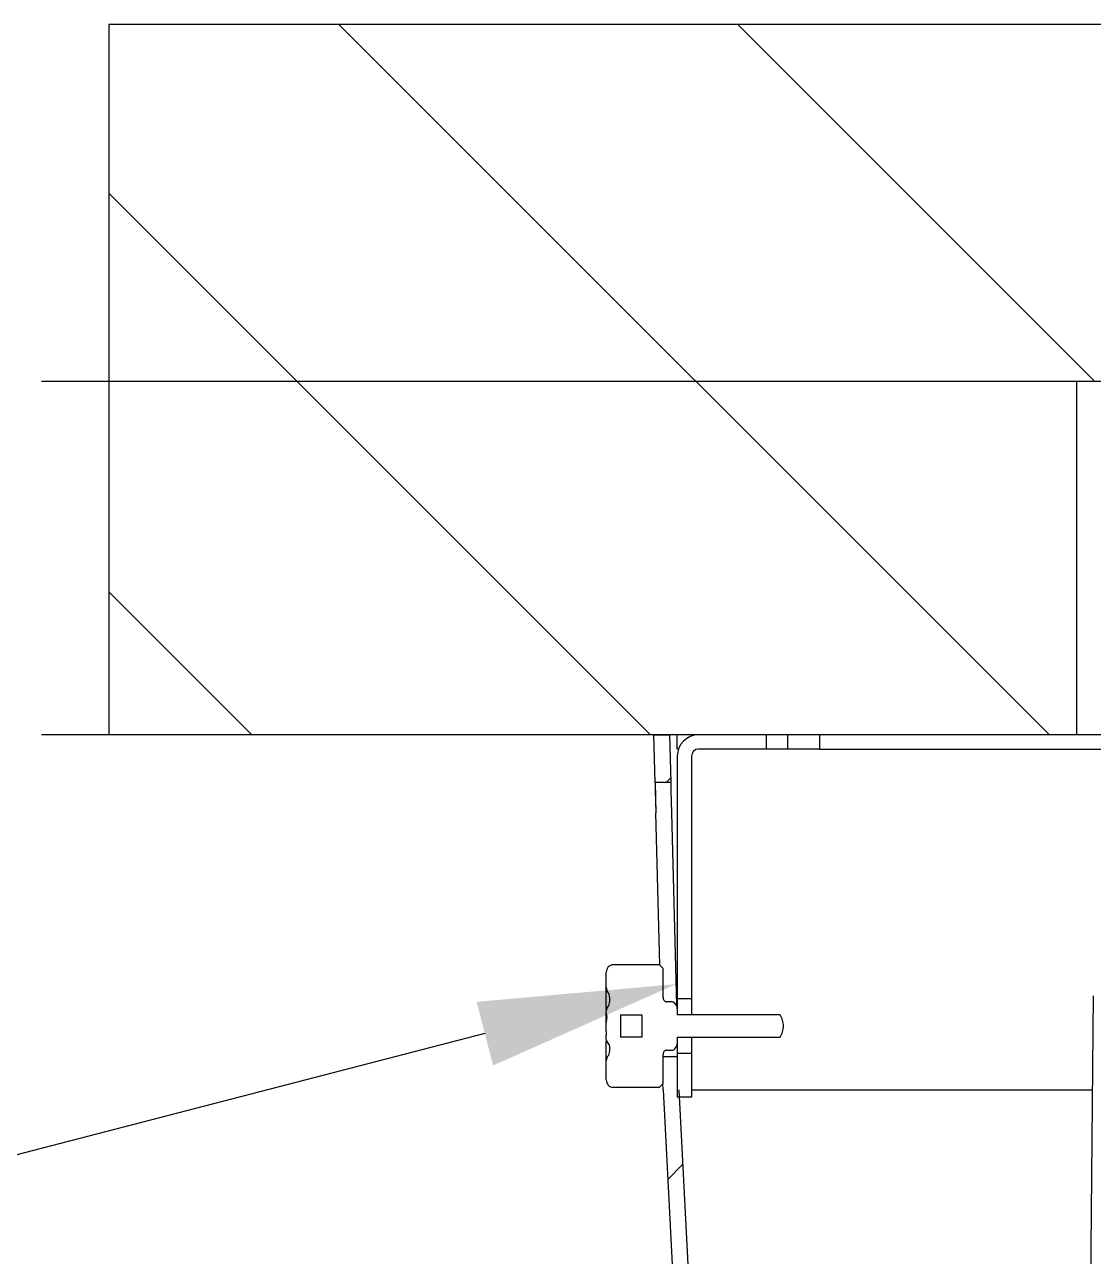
# Model space of a CAD drawing. Header units: millimetres. Extents: x 0 to 4637, y 0 to 3023.
# Drawn here: x 1247.4 to 1398.5, y 2596.4 to 2770.6 of the extents above; entities that cross this region are included whole.
import ezdxf

# ---------------------------------------------------------------- set-up
doc = ezdxf.new("R2010")
doc.units = ezdxf.units.MM
for name, color, linetype in [('BRACING_SHEET-1', 7, 'Continuous'), ('BRACING_SHEET-2', 7, 'Continuous'), ('COVER_MODIFIED-T', 7, 'Continuous'), ('Default', 7, 'Continuous'), ('HOUSING_FOR_HEPA', 7, 'Continuous'), ('KNOB_FOR_CABINET', 7, 'Continuous'), ('WALL_-1', 7, 'Continuous')]:
    doc.layers.add(name, color=color, linetype=linetype)
pattern_1 = [(45, (804.73, 551.31), (-169.15, 169.15), []), (45, (861.1, 551.31), (-169.15, 169.15), []), (45, (917.5, 551.31), (-169.15, 169.15), []), (45, (973.88, 551.31), (-169.15, 169.15), [])]

msp = doc.modelspace()

# ---------------------------------------------------------------- hatches: boundary and pattern name
at = {"layer": 'COVER_MODIFIED-T', "linetype": 'Continuous'}
h = msp.add_hatch(dxfattribs=at)
h.set_pattern_fill('ANSI34', scale=12.557105, angle=0.000009, style=0)
h.set_pattern_definition(pattern_1)
h.paths.add_polyline_path([(1336.3684, 2670.1667), (1336.5464, 2663.4326), (1338.7595, 2663.4335), (1338.579, 2670.1667)])
h = msp.add_hatch(dxfattribs=at)
h.set_pattern_fill('ANSI34', scale=12.557105, angle=0.000009, style=0)
h.set_pattern_definition(pattern_1)
edge = h.paths.add_edge_path()
edge.add_line((1360.962, 2414.019), (1562.0242, 2414.019))
edge.add_spline(control_points=[(1562.0242, 2414.019), (1562.303, 2414.019), (1562.5856, 2414.1167), (1562.9067, 2414.3839), (1562.9982, 2414.4947), (1563.093, 2414.6809), (1563.1182, 2414.748), (1563.1516, 2414.8838), (1563.1601, 2414.953), (1563.1601, 2415.0235)], knot_values=[0, 0, 0, 0, 0.5, 0.5, 0.75, 0.75, 0.875, 0.875, 1, 1, 1, 1], degree=3, periodic=0)
edge.add_spline(control_points=[(1563.1601, 2415.0235), (1563.1601, 2415.1696), (1563.1995, 2415.3186), (1563.3391, 2415.5751), (1563.4405, 2415.6876), (1563.6763, 2415.8626), (1563.8114, 2415.9267), (1564.0933, 2416.0093), (1564.2406, 2416.0281), (1564.3857, 2416.0281)], knot_values=[0, 0, 0, 0, 0.25, 0.25, 0.5, 0.5, 0.75, 0.75, 1, 1, 1, 1], degree=3, periodic=0)
edge.add_line((1564.3857, 2416.0281), (1570.5709, 2416.0281))
edge.add_spline(control_points=[(1570.5709, 2416.0281), (1570.7179, 2416.0281), (1570.864, 2416.0092), (1571.1467, 2415.9261), (1571.2811, 2415.8622), (1571.5171, 2415.6866), (1571.6178, 2415.5748), (1571.7575, 2415.3175), (1571.7964, 2415.171), (1571.7964, 2415.0235)], knot_values=[0, 0, 0, 0, 0.25, 0.25, 0.5, 0.5, 0.75, 0.75, 1, 1, 1, 1], degree=3, periodic=0)
edge.add_spline(control_points=[(1571.7964, 2415.0235), (1571.7964, 2414.9537), (1571.8052, 2414.8825), (1571.8391, 2414.7456), (1571.8637, 2414.6805), (1571.9586, 2414.4944), (1572.0493, 2414.3843), (1572.374, 2414.1145), (1572.653, 2414.019), (1572.9324, 2414.019)], knot_values=[0, 0, 0, 0, 0.125, 0.125, 0.25, 0.25, 0.5, 0.5, 1, 1, 1, 1], degree=3, periodic=0)
edge.add_line((1572.9324, 2414.019), (1773.9948, 2414.019))
edge.add_spline(control_points=[(1773.9948, 2414.019), (1774.1421, 2414.019), (1774.2875, 2414), (1774.5692, 2413.9171), (1774.7032, 2413.8533), (1774.9389, 2413.6779), (1775.0392, 2413.5664), (1775.1438, 2413.3741), (1775.1715, 2413.3049), (1775.2084, 2413.1635), (1775.218, 2413.0912), (1775.2169, 2413.0169)], knot_values=[0, 0, 0, 0, 0.25, 0.25, 0.5, 0.5, 0.75, 0.75, 0.875, 0.875, 1, 1, 1, 1], degree=3, periodic=0)
edge.add_spline(control_points=[(1775.2169, 2413.0169), (1775.2161, 2412.8759), (1775.2515, 2412.7376), (1775.3778, 2412.4896), (1775.4687, 2412.3793), (1775.683, 2412.2006), (1775.8063, 2412.1315), (1776.0703, 2412.0379), (1776.2081, 2412.0139), (1776.3485, 2412.0136)], knot_values=[0, 0, 0, 0, 0.25, 0.25, 0.5, 0.5, 0.75, 0.75, 1, 1, 1, 1], degree=3, periodic=0)
edge.add_line((1776.3485, 2412.0136), (1785.4222, 2412.0135))
edge.add_arc((1785.4214, 2413.0252), 1.0117, 270.047226, 291.502371)
edge.add_line((1785.7922, 2412.0839), (1786.3792, 2412.0838))
edge.add_line((1786.3792, 2412.0838), (1797.2733, 2619.9555))
edge.add_line((1797.2733, 2619.9555), (1797.3983, 2624.6632))
edge.add_line((1797.3983, 2624.6632), (1795.1852, 2624.6624))
edge.add_line((1795.1852, 2624.6624), (1795.0602, 2619.9555))
edge.add_line((1795.0602, 2619.9555), (1784.4279, 2417.0796))
edge.add_spline(control_points=[(1784.4279, 2417.0796), (1784.4179, 2416.8875), (1784.3897, 2416.6994), (1784.2989, 2416.3312), (1784.2353, 2416.1493), (1784.0753, 2415.8021), (1783.9798, 2415.6381), (1783.7587, 2415.3291), (1783.6315, 2415.1829), (1783.3555, 2414.9208), (1783.2063, 2414.8038), (1782.8854, 2414.5978), (1782.7133, 2414.5094), (1782.1847, 2414.298), (1781.8031, 2414.2236), (1781.4184, 2414.2236)], knot_values=[0, 0, 0, 0, 0.125, 0.125, 0.25, 0.25, 0.375, 0.375, 0.5, 0.5, 0.625, 0.625, 0.75, 0.75, 1, 1, 1, 1], degree=3, periodic=0)
edge.add_line((1781.4184, 2414.2236), (1779.2161, 2414.2236))
edge.add_arc((1779.2106, 2416.4026), 2.179, 212.62864, 270.146191, ccw=False)
edge.add_arc((1775.5146, 2414.0014), 2.2286, 33.384401, 91.660605)
edge.add_line((1775.45, 2416.229), (1574.6452, 2416.229))
edge.add_spline(control_points=[(1574.6452, 2416.229), (1574.4669, 2416.229), (1574.2878, 2416.2716), (1573.9678, 2416.4361), (1573.8289, 2416.5568), (1573.7288, 2416.7074)], knot_values=[0, 0, 0, 0, 0.5, 0.5, 1, 1, 1, 1], degree=3, periodic=0)
edge.add_spline(control_points=[(1573.7288, 2416.7074), (1573.6444, 2416.8343), (1573.5513, 2416.9544), (1573.3481, 2417.181), (1573.237, 2417.2883), (1572.8855, 2417.5834), (1572.6279, 2417.7449), (1572.0698, 2418.0025), (1571.7793, 2418.0938), (1571.1806, 2418.2122), (1570.8737, 2418.2382), (1570.5709, 2418.2382)], knot_values=[0, 0, 0, 0, 0.125, 0.125, 0.25, 0.25, 0.5, 0.5, 0.75, 0.75, 1, 1, 1, 1], degree=3, periodic=0)
edge.add_line((1570.5709, 2418.2382), (1564.3857, 2418.2382))
edge.add_spline(control_points=[(1564.3857, 2418.2382), (1564.0807, 2418.2382), (1563.7773, 2418.2125), (1563.1742, 2418.0931), (1562.8829, 2418.0007), (1562.4707, 2417.8105), (1562.3371, 2417.7384), (1562.078, 2417.5753), (1561.9524, 2417.4839), (1561.602, 2417.1895), (1561.3985, 2416.9643), (1561.2277, 2416.7074)], knot_values=[0, 0, 0, 0, 0.25, 0.25, 0.5, 0.5, 0.625, 0.625, 0.75, 0.75, 1, 1, 1, 1], degree=3, periodic=0)
edge.add_spline(control_points=[(1561.2277, 2416.7074), (1561.1287, 2416.5583), (1560.9891, 2416.4366), (1560.6712, 2416.2726), (1560.4921, 2416.229), (1560.3113, 2416.229)], knot_values=[0, 0, 0, 0, 0.5, 0.5, 1, 1, 1, 1], degree=3, periodic=0)
edge.add_line((1560.3113, 2416.229), (1359.5065, 2416.229))
edge.add_arc((1359.4395, 2414.0104), 2.2197, 88.26986, 146.739589)
edge.add_arc((1355.7529, 2416.3943), 2.1707, 269.725468, 327.491176, ccw=False)
edge.add_line((1355.7425, 2414.2236), (1353.5382, 2414.2236))
edge.add_spline(control_points=[(1353.5382, 2414.2236), (1353.3458, 2414.2236), (1353.1566, 2414.2418), (1352.7841, 2414.3133), (1352.5991, 2414.3672), (1352.244, 2414.5089), (1352.0753, 2414.5956), (1351.7551, 2414.8002), (1351.6024, 2414.9196), (1351.3263, 2415.1815), (1351.2016, 2415.3244), (1350.9792, 2415.6341), (1350.8818, 2415.8013), (1350.6431, 2416.3182), (1350.5488, 2416.6954), (1350.5286, 2417.0796)], knot_values=[0, 0, 0, 0, 0.125, 0.125, 0.25, 0.25, 0.375, 0.375, 0.5, 0.5, 0.625, 0.625, 0.75, 0.75, 1, 1, 1, 1], degree=3, periodic=0)
edge.add_line((1350.5286, 2417.0796), (1339.8963, 2619.9555))
edge.add_line((1339.8963, 2619.9555), (1339.7714, 2624.6632))
edge.add_line((1339.7714, 2624.6632), (1337.5583, 2624.6624))
edge.add_line((1337.5583, 2624.6624), (1337.6833, 2619.9555))
edge.add_line((1337.6833, 2619.9555), (1348.5726, 2412.1753))
edge.add_line((1348.5726, 2412.1753), (1348.9865, 2412.1757))
edge.add_spline(control_points=[(1348.9865, 2412.1757), (1349.1475, 2412.0713), (1349.3395, 2412.0135), (1349.5343, 2412.0135)], knot_values=[0, 0, 0, 0, 1, 1, 1, 1], degree=3, periodic=0)
edge.add_line((1349.5343, 2412.0135), (1358.6105, 2412.0136))
edge.add_spline(control_points=[(1358.6105, 2412.0136), (1358.751, 2412.0141), (1358.8879, 2412.0379), (1359.1529, 2412.1321), (1359.2739, 2412.1997), (1359.4903, 2412.3802), (1359.579, 2412.4878), (1359.7067, 2412.7385), (1359.7416, 2412.8754), (1359.7404, 2413.0169)], knot_values=[0, 0, 0, 0, 0.25, 0.25, 0.5, 0.5, 0.75, 0.75, 1, 1, 1, 1], degree=3, periodic=0)
edge.add_spline(control_points=[(1359.7404, 2413.0169), (1359.7393, 2413.1657), (1359.7778, 2413.3095), (1359.9198, 2413.5695), (1360.0186, 2413.6784), (1360.2552, 2413.8542), (1360.389, 2413.9176), (1360.6703, 2414.0002), (1360.8146, 2414.019), (1360.962, 2414.019)], knot_values=[0, 0, 0, 0, 0.25, 0.25, 0.5, 0.5, 0.75, 0.75, 1, 1, 1, 1], degree=3, periodic=0)
at = {"layer": 'WALL_-1', "linetype": 'Continuous'}
h = msp.add_hatch(dxfattribs=at)
h.set_pattern_fill('LINE', scale=12.557105, angle=135, style=0)
h.set_pattern_definition([(135, (804.727, 551.313), (-28.1915, -28.1915), [])])
h.paths.add_polyline_path([(1339.6924, 2670.1667), (1342.7061, 2670.1667), (1347.7152, 2670.1667), (1347.7202, 2670.1667), (1352.2495, 2670.1667), (1355.2632, 2670.1667), (1359.7838, 2670.1667), (1396.1793, 2670.1667), (1396.1793, 2720.144), (1459.2045, 2720.144), (1459.2045, 2770.6235), (1259.3269, 2770.6235), (1259.3269, 2670.1667), (1336.3684, 2670.1667), (1338.579, 2670.1667)])

# ---------------------------------------------------------------- linework, layer by layer
at = {"layer": 'BRACING_SHEET-1', "color": 7, "linetype": 'Continuous'}
msp.add_line((1359.7838, 2668.1576), (1401.1629, 2668.1576), dxfattribs=at)
at = {"layer": 'BRACING_SHEET-2', "color": 7, "linetype": 'Continuous'}
for p, q in [((1339.6924, 2668.1576), (1339.6924, 2670.1667)), ((1352.2495, 2670.1667), (1342.7061, 2670.1667)), ((1352.2495, 2670.1667), (1352.2495, 2668.1576)), ((1359.7838, 2670.1667), (1355.2632, 2670.1667)), ((1355.2632, 2670.1667), (1355.2632, 2668.1576)), ((1359.7838, 2670.1667), (1359.7838, 2668.1576)), ((1339.8648, 2668.1576), (1339.6924, 2668.1576)), ((1352.2495, 2668.1576), (1342.7061, 2668.1576)), ((1355.2632, 2668.1576), (1352.2495, 2668.1576)), ((1359.7838, 2668.1576), (1355.2632, 2668.1576)), ((1339.6924, 2667.153), (1339.6924, 2632.8227)), ((1341.7015, 2667.153), (1341.7015, 2632.8227)), ((1341.7015, 2632.8227), (1339.6924, 2632.8227)), ((1339.6924, 2632.8227), (1339.6924, 2631.4461)), ((1341.7015, 2632.8227), (1341.7015, 2630.5605)), ((1341.7015, 2627.3983), (1341.7015, 2625.136)), ((1339.6924, 2626.5127), (1339.6924, 2625.136)), ((1339.6924, 2625.136), (1341.7015, 2625.136)), ((1339.6924, 2625.136), (1339.6924, 2618.9337)), ((1341.7015, 2625.136), (1341.7015, 2618.9337)), ((1341.7015, 2618.9337), (1339.6924, 2618.9337))]:
    msp.add_line(p, q, dxfattribs=at)
for radius in [3.0137, 1.0046]:
    msp.add_arc((1342.7061, 2667.153), radius, 90, 180, dxfattribs=at)
at = {"layer": 'COVER_MODIFIED-T', "color": 7, "linetype": 'Continuous'}
for p, q in [((1336.5448, 2663.4307), (1336.3684, 2670.1667)), ((1336.3684, 2670.1667), (1338.5815, 2670.1667)), ((1338.5815, 2670.1667), (1338.7579, 2663.4323)), ((1336.5454, 2663.4097), (1336.6573, 2659.1342)), ((1338.7612, 2663.4346), (1336.5481, 2663.4346)), ((1337.221, 2637.607), (1336.6578, 2659.1164)), ((1338.8709, 2659.1164), (1339.5844, 2631.869)), ((1337.6833, 2624.6612), (1339.6924, 2624.6612)), ((1337.6833, 2619.9555), (1337.6608, 2620.8117)), ((1337.6833, 2619.9555), (1348.5726, 2412.1753)), ((1339.8963, 2619.9555), (1350.5286, 2417.0796)), ((1347.7211, 2619.9555), (1398.4068, 2619.9555))]:
    msp.add_line(p, q, dxfattribs=at)
for centre, radius, start, end in [((1962.898, 2677.4313), 626.508, 181.2803222, 181.6751817), ((1771.3856, 2672.4333), 432.7197, 181.191742, 181.763546), ((1343.8087, 3260.0589), 640.1153, 269.8104585, 270.3501921)]:
    msp.add_arc(centre, radius, start, end, dxfattribs=at)
at = {"layer": 'Default', "color": 7, "linetype": 'Continuous'}
for p, q in [((1409.1824, 2720.144), (1249.793, 2720.144)), ((1419.6084, 2670.1667), (1249.793, 2670.1667))]:
    msp.add_line(p, q, dxfattribs=at)
at = {"layer": 'Default', "color": 7, "linetype": 'ByBlock', "lineweight": -2}
msp.add_line((1312.4885, 2627.9053), (1207.4213, 2600.6887), dxfattribs=at)
at = {"layer": 'Default', "color": 7, "linetype": 'Continuous'}
msp.add_solid([(1311.3221, 2632.408), (1339.5049, 2634.9036), (1313.6548, 2623.4025)], dxfattribs=at)
at = {"layer": 'HOUSING_FOR_HEPA', "color": 7, "linetype": 'Continuous'}
msp.add_line((1397.8887, 2560.5986), (1398.5228, 2633.2407), dxfattribs=at)
at = {"layer": 'KNOB_FOR_CABINET', "color": 7, "linetype": 'Continuous'}
for p, q in [((1329.6467, 2634.4688), (1329.6467, 2636.5954)), ((1337.181, 2637.6488), (1330.6513, 2637.6488)), ((1337.6833, 2637.1237), (1337.181, 2637.6488)), ((1337.6833, 2633.0027), (1337.6833, 2637.1237)), ((1329.6467, 2631.3087), (1329.6467, 2634.4688)), ((1330.149, 2632.5132), (1330.149, 2632.953)), ((1329.6467, 2631.3087), (1329.6467, 2631.0856)), ((1329.6467, 2630.8105), (1329.6467, 2631.0856)), ((1338.9821, 2632.3919), (1338.1855, 2632.3919)), ((1339.5453, 2631.9356), (1339.3372, 2632.206)), ((1339.6924, 2631.4461), (1339.6924, 2630.5605)), ((1329.6467, 2629.5153), (1329.6467, 2630.739)), ((1329.6467, 2628.2698), (1329.6467, 2629.5153)), ((1331.6558, 2630.5605), (1334.6696, 2630.5605)), ((1331.6558, 2630.5605), (1331.6558, 2627.3983)), ((1334.6696, 2630.5605), (1334.6696, 2627.3983)), ((1354.2586, 2630.5605), (1339.6924, 2630.5605)), ((1329.6467, 2628.2698), (1329.6467, 2627.7092)), ((1329.6467, 2627.0908), (1329.6467, 2627.7092)), ((1334.6696, 2627.3983), (1331.6558, 2627.3983)), ((1339.6924, 2627.3983), (1339.6924, 2626.5127)), ((1339.6924, 2627.3983), (1354.2586, 2627.3983)), ((1329.6467, 2627.0908), (1329.6467, 2626.8136)), ((1329.6467, 2624.05), (1329.6467, 2626.8136)), ((1329.9172, 2626.5497), (1329.8914, 2626.5743)), ((1330.149, 2625.4504), (1330.149, 2625.8568)), ((1338.1855, 2625.5668), (1338.9821, 2625.5668)), ((1339.3372, 2625.7528), (1339.5453, 2626.0232)), ((1329.6467, 2621.3634), (1329.6467, 2624.05)), ((1337.6833, 2620.8351), (1337.6833, 2624.9561)), ((1337.181, 2620.3099), (1337.6833, 2620.8351)), ((1330.6513, 2620.3099), (1337.181, 2620.3099))]:
    msp.add_line(p, q, dxfattribs=at)
for centre, major_axis, ratio, start_param, end_param in [((1330.1239, 2634.4688), (0, -0.8456), 0.5642816, 4.71238898, 5.77432819), ((1329.6467, 2632.953), (0, -0.8901), 0.5642816, 1.57079633, 2.63273553), ((1329.6467, 2632.5132), (0, 0.8901), 0.5642816, 3.65044977, 4.71238898), ((1330.1239, 2630.9973), (0, 0.8456), 0.5642816, 0.50885712, 1.00004081), ((1330.1239, 2629.3371), (0, -1.4192), 0.33623378, 4.28758564, 4.32846619), ((1329.6467, 2625.8568), (0, 0.8223), 0.6108029, 4.71238898, 5.71460786), ((1330.1239, 2624.05), (0, -0.7812), 0.6108029, 3.65044977, 4.71238898), ((1329.6467, 2625.4504), (0, -0.8223), 0.6108029, 0.50885712, 1.57079633)]:
    msp.add_ellipse(centre, major_axis=major_axis, ratio=ratio, start_param=start_param, end_param=end_param, dxfattribs=at)
for points, knots in [([(1330.6513, 2637.6488), (1330.3813, 2637.6488), (1330.1153, 2637.5287), (1329.7488, 2637.1355), (1329.6467, 2636.8667), (1329.6467, 2636.5954)], [0, 0, 0, 0, 0.5, 0.5, 1, 1, 1, 1]), ([(1337.6833, 2633.0027), (1337.6833, 2632.9835), (1337.684, 2632.9644), (1337.6856, 2632.9453), (1337.6918, 2632.8687), (1337.7107, 2632.792), (1337.7414, 2632.7215), (1337.7729, 2632.6492), (1337.8181, 2632.5809), (1337.8746, 2632.5259), (1337.9132, 2632.4884), (1337.958, 2632.4562), (1338.0066, 2632.4331), (1338.0554, 2632.4099), (1338.1096, 2632.3955), (1338.1636, 2632.3925), (1338.1709, 2632.3921), (1338.1782, 2632.3919), (1338.1855, 2632.3919)], [0, 0, 0, 0, 0.06558137, 0.06558137, 0.06558137, 0.33082266, 0.33082266, 0.33082266, 0.60401706, 0.60401706, 0.60401706, 0.78875174, 0.78875174, 0.78875174, 0.97526034, 0.97526034, 0.97526034, 1, 1, 1, 1]), ([(1329.6467, 2630.8105), (1329.6467, 2630.6609), (1329.6793, 2630.5133), (1329.7082, 2630.2914), (1329.7135, 2630.2174), (1329.7095, 2630.0697), (1329.7003, 2629.9958), (1329.6891, 2629.922)], [0, 0, 0, 0, 0.5, 0.5, 0.75, 0.75, 1, 1, 1, 1]), ([(1339.3372, 2632.206), (1339.2943, 2632.2609), (1339.2416, 2632.3076), (1339.1204, 2632.3733), (1339.052, 2632.3919), (1338.9821, 2632.3919)], [0, 0, 0, 0, 0.5, 0.5, 1, 1, 1, 1]), ([(1354.2586, 2627.3983), (1354.3878, 2627.6444), (1354.4991, 2627.8969), (1354.6594, 2628.4245), (1354.7067, 2628.7036), (1354.7068, 2629.2545), (1354.6597, 2629.5333), (1354.4992, 2630.0616), (1354.3878, 2630.3143), (1354.2586, 2630.5605)], [0, 0, 0, 0, 0.25, 0.25, 0.5, 0.5, 0.75, 0.75, 1, 1, 1, 1]), ([(1338.1855, 2625.5668), (1338.1372, 2625.5668), (1338.0883, 2625.5578), (1338.043, 2625.541), (1337.9978, 2625.5243), (1337.955, 2625.4997), (1337.917, 2625.47), (1337.8761, 2625.4379), (1337.8398, 2625.3992), (1337.8093, 2625.357), (1337.7729, 2625.3066), (1337.7441, 2625.2502), (1337.7234, 2625.1916), (1337.6991, 2625.1228), (1337.6856, 2625.0493), (1337.6835, 2624.9764), (1337.6834, 2624.9696), (1337.6833, 2624.9629), (1337.6833, 2624.9561)], [0, 0, 0, 0, 0.16660391, 0.16660391, 0.16660391, 0.33244875, 0.33244875, 0.33244875, 0.51133475, 0.51133475, 0.51133475, 0.7252274, 0.7252274, 0.7252274, 0.97691053, 0.97691053, 0.97691053, 1, 1, 1, 1]), ([(1338.9821, 2625.5668), (1339.0519, 2625.5668), (1339.1202, 2625.5854), (1339.2413, 2625.6511), (1339.2943, 2625.6979), (1339.3372, 2625.7528)], [0, 0, 0, 0, 0.5, 0.5, 1, 1, 1, 1]), ([(1329.6467, 2621.3634), (1329.6467, 2621.0915), (1329.7477, 2620.8247), (1330.1156, 2620.4295), (1330.3803, 2620.3099), (1330.6513, 2620.3099)], [0, 0, 0, 0, 0.5, 0.5, 1, 1, 1, 1])]:
    msp.add_open_spline(points, degree=3, knots=knots, dxfattribs=at)
for points in [[(1329.7223, 2631.4542), (1329.6794, 2631.3356), (1329.6467, 2631.212), (1329.6467, 2631.0856)], [(1339.6924, 2631.4461), (1339.6924, 2631.6181), (1339.6506, 2631.7961), (1339.5453, 2631.9356)], [(1329.6814, 2629.8687), (1329.6655, 2629.7512), (1329.6467, 2629.6338), (1329.6467, 2629.5153)], [(1329.6467, 2627.0908), (1329.6467, 2626.8934), (1329.7424, 2626.7044), (1329.8914, 2626.5743)], [(1339.5453, 2626.0232), (1339.6512, 2626.1635), (1339.6924, 2626.3391), (1339.6924, 2626.5127)]]:
    msp.add_open_spline(points, degree=3, dxfattribs=at)
at = {"layer": 'WALL_-1', "color": 7, "linetype": 'Continuous'}
for p, q in [((1459.2045, 2770.6235), (1259.3269, 2770.6235)), ((1259.3269, 2770.6235), (1259.3269, 2670.1667)), ((1396.1793, 2670.1667), (1396.1793, 2720.144)), ((1459.2045, 2720.144), (1396.1793, 2720.144)), ((1396.1793, 2670.1667), (1259.3269, 2670.1667)), ((1401.1804, 2670.1667), (1396.1793, 2670.1667))]:
    msp.add_line(p, q, dxfattribs=at)

doc.saveas('drawing.dxf')
